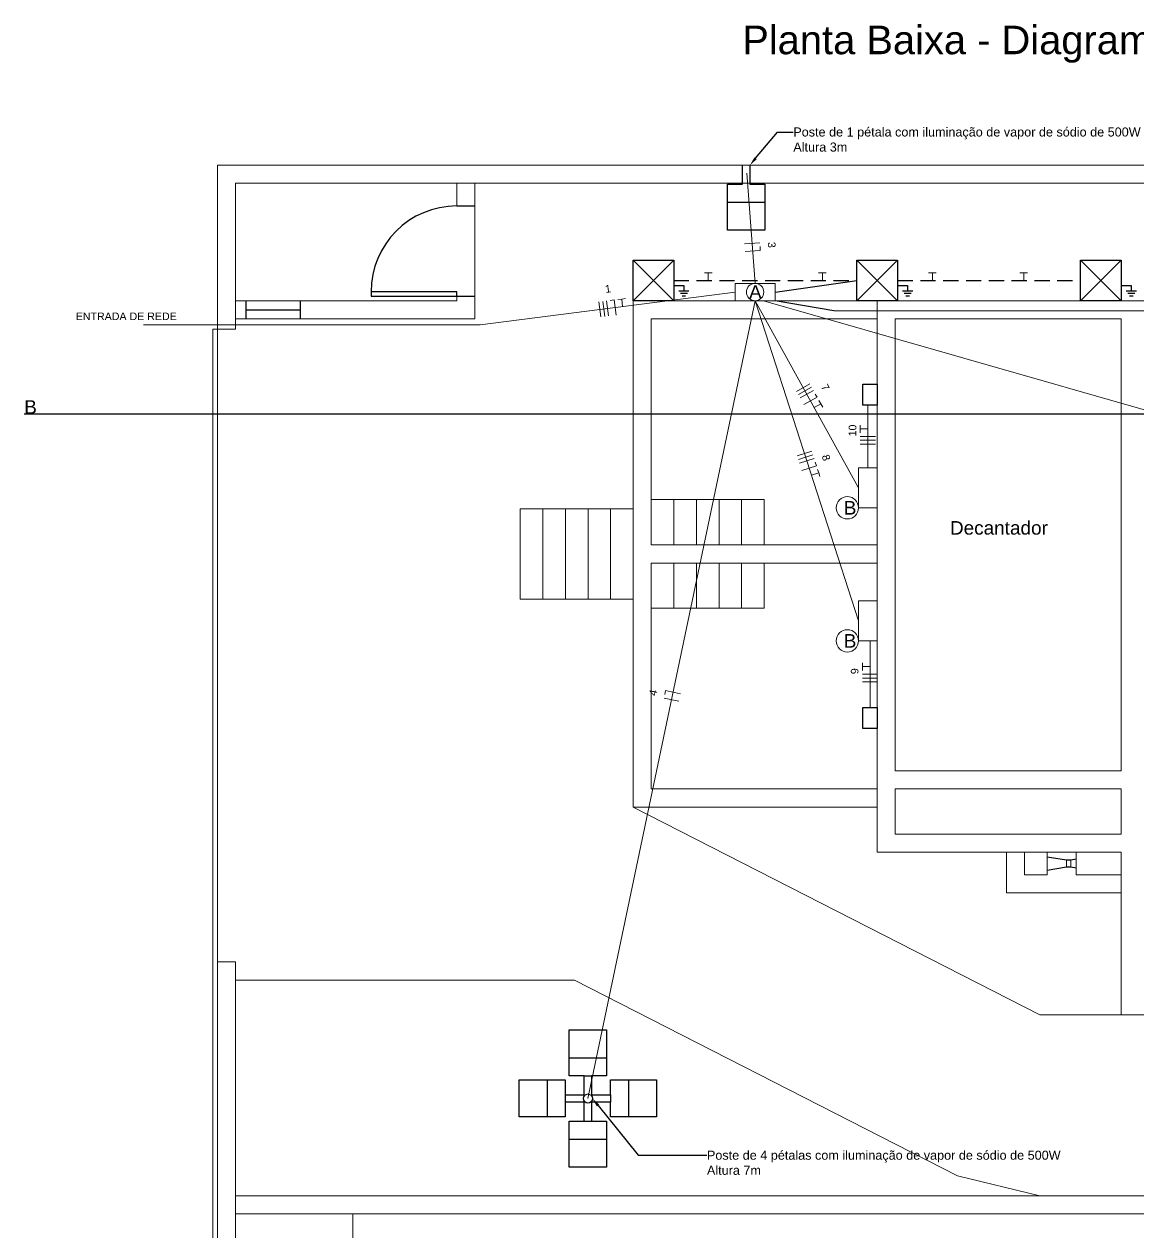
# Model space of a CAD drawing. Header units: millimetres. Extents: x 100 to 1590, y 100 to 694.
# Drawn here: x 1075.8 to 1185.5, y 529.4 to 648.3 of the extents above; entities that cross this region are included whole.
import ezdxf
from ezdxf import colors
from ezdxf.entities.mleader import LeaderData, LeaderLine
from ezdxf.math import Vec2, Vec3

# ---------------------------------------------------------------- set-up
doc = ezdxf.new("R2010")
doc.units = ezdxf.units.MM
doc.linetypes.add('DASHED', pattern=[0.75, 0.5, -0.25])
for name, color, linetype, lineweight in [('Aço 1020', 6, 'Continuous', 9), ('COTAS', 5, 'Continuous', 5), ('DIVERSOS', 1, 'Continuous', 9), ('PAREDE', 7, 'Continuous', 9)]:
    doc.layers.add(name, color=color, linetype=linetype, lineweight=lineweight)
doc.layers.add('EXTERN', color=7, linetype='Continuous')
doc.layers.add('EXTERN-I', color=251, linetype='Continuous')
doc.styles.get("Standard").update_dxf_attribs({"font": 'Arial.ttf'})

msp = doc.modelspace()

# ---------------------------------------------------------------- linework, layer by layer
at = {"color": 2, "lineweight": 20}
for p, q in [((1147.79, 622.81), (1146.97, 633.67)), ((1146.75, 626.69), (1148.24, 626.8)), ((1148.3, 626.05), (1146.8, 625.94)), ((1148.27, 626.43), (1148.3, 626.05)), ((1142.79, 623.84), (1143.16, 623.84)), ((1143.16, 623.09), (1143.16, 623.84)), ((1143.16, 623.84), (1143.54, 623.84)), ((1154.04, 623.84), (1154.42, 623.84)), ((1154.42, 623.09), (1154.42, 623.84)), ((1154.42, 623.84), (1154.79, 623.84)), ((1164.89, 623.84), (1165.26, 623.84)), ((1165.26, 623.09), (1165.26, 623.84)), ((1165.26, 623.84), (1165.64, 623.84)), ((1173.89, 623.84), (1174.26, 623.84)), ((1174.26, 623.09), (1174.26, 623.84)), ((1174.26, 623.84), (1174.64, 623.84)), ((1120.68, 618.73), (1145.81, 621.95)), ((1133.52, 621.13), (1133.89, 621.18)), ((1133.89, 621.18), (1134.08, 619.69)), ((1134.26, 621.23), (1134.64, 621.27)), ((1134.64, 621.27), (1135.01, 621.32)), ((1134.73, 620.53), (1134.64, 621.27)), ((1147.79, 621.09), (1131.31, 542.5)), ((1132.4, 620.99), (1132.6, 619.5)), ((1132.78, 621.04), (1132.97, 619.55)), ((1133.34, 619.6), (1133.15, 621.08)), ((1147.79, 621.09), (1157.97, 602.67)), ((1147.79, 621.09), (1157.97, 589.56)), ((1148.61, 621.09), (1236.48, 595.97)), ((1223.81, 620.14), (1155.55, 620.09)), ((1120.68, 618.73), (1087.53, 618.73)), ((1153.18, 612.9), (1151.86, 612.17)), ((1153.36, 612.57), (1152.05, 611.85)), ((1152.23, 611.52), (1153.54, 612.24)), ((1153.9, 611.59), (1152.59, 610.86)), ((1153.72, 611.91), (1153.9, 611.59)), ((1153.61, 610.57), (1154.26, 610.93)), ((1154.08, 611.26), (1154.26, 610.93)), ((1154.26, 610.93), (1154.45, 610.6)), ((1158.89, 604.63), (1158.89, 610.82)), ((1158.14, 608.48), (1158.14, 608.85)), ((1158.14, 608.1), (1158.14, 608.48)), ((1158.89, 608.48), (1158.14, 608.48)), ((1159.64, 607.73), (1158.14, 607.73)), ((1158.14, 607.35), (1159.64, 607.35)), ((1158.14, 606.98), (1159.64, 606.98)), ((1153.37, 606.27), (1151.94, 605.81)), ((1153.48, 605.91), (1152.05, 605.45)), ((1152.17, 605.09), (1153.6, 605.55)), ((1153.83, 604.84), (1152.4, 604.38)), ((1153.71, 605.2), (1153.83, 604.84)), ((1153.94, 604.48), (1154.06, 604.13)), ((1153.34, 603.9), (1154.06, 604.13)), ((1154.06, 604.13), (1154.17, 603.77)), ((1159.11, 581.02), (1159.11, 587.59)), ((1158.36, 585.06), (1158.36, 585.43)), ((1158.36, 584.68), (1158.36, 585.06)), ((1159.11, 585.06), (1158.36, 585.06)), ((1159.86, 584.31), (1158.36, 584.31)), ((1158.36, 583.93), (1159.86, 583.93)), ((1158.36, 583.56), (1159.86, 583.56)), ((1140.28, 581.64), (1138.82, 581.95)), ((1138.89, 582.32), (1138.97, 582.69)), ((1138.97, 582.69), (1140.44, 582.38))]:
    msp.add_line(p, q, dxfattribs=at)
for p, q in [((1118.4, 630.44), (1120.18, 630.44)), ((1118.4, 621.54), (1120.18, 621.54)), ((1097.6, 621.09), (1097.6, 619.31)), ((1097.6, 620.2), (1102.94, 620.2)), ((1102.94, 621.09), (1102.94, 619.31))]:
    msp.add_line(p, q)
at = {"color": 2}
for p, q in [((1139.77, 625.09), (1135.77, 621.09)), ((1135.77, 625.09), (1139.77, 621.09)), ((1161.82, 625.09), (1157.82, 621.09)), ((1157.82, 625.09), (1161.82, 621.09)), ((1183.86, 625.09), (1179.86, 621.09)), ((1179.86, 625.09), (1183.86, 621.09)), ((1139.77, 622.59), (1140.77, 622.59)), ((1140.77, 622.59), (1140.77, 622.09)), ((1149.77, 621.95), (1157.82, 623.09)), ((1161.82, 622.59), (1162.82, 622.59)), ((1162.82, 622.59), (1162.82, 622.09)), ((1183.86, 622.59), (1184.86, 622.59)), ((1184.86, 622.59), (1184.86, 622.09)), ((1140.27, 622.09), (1141.27, 622.09)), ((1140.44, 621.84), (1141.11, 621.84)), ((1140.6, 621.59), (1140.94, 621.59)), ((1162.32, 622.09), (1163.32, 622.09)), ((1162.48, 621.84), (1163.15, 621.84)), ((1162.65, 621.59), (1162.99, 621.59)), ((1184.36, 622.09), (1185.36, 622.09)), ((1184.53, 621.84), (1185.2, 621.84)), ((1184.69, 621.59), (1185.03, 621.59)), ((1155.55, 620.09), (1149.77, 621.09))]:
    msp.add_line(p, q, dxfattribs=at)
at = {"color": 2, "linetype": 'DASHED', "ltscale": 3}
for p, q in [((1139.77, 623.09), (1157.82, 623.09)), ((1161.82, 623.09), (1179.86, 623.09))]:
    msp.add_line(p, q, dxfattribs=at)
at = {"color": 1}
msp.add_line((1075.76, 609.96), (1286.68, 609.96), dxfattribs=at)
at = {"color": 2}
for points in [[(1135.77, 625.09), (1139.77, 625.09), (1139.77, 621.09), (1135.77, 621.09)], [(1157.82, 625.09), (1161.82, 625.09), (1161.82, 621.09), (1157.82, 621.09)], [(1179.86, 625.09), (1183.86, 625.09), (1183.86, 621.09), (1179.86, 621.09)]]:
    msp.add_lwpolyline(points, close=True, dxfattribs=at)
at = {"color": 2, "lineweight": 20}
for points in [[(1149.77, 621.09), (1145.81, 621.09), (1145.81, 622.81), (1149.77, 622.81)], [(1157.97, 604.63), (1159.82, 604.63), (1159.82, 600.7), (1157.97, 600.7)], [(1157.97, 591.52), (1159.82, 591.52), (1159.82, 587.59), (1157.97, 587.59)]]:
    msp.add_lwpolyline(points, close=True, dxfattribs=at)
msp.add_lwpolyline([(1118.4, 621.54), (1118.4, 621.98), (1109.94, 621.98), (1109.94, 621.54)], close=True)
at = {"color": 6}
for points in [[(1158.4, 612.89), (1159.82, 612.89), (1159.82, 610.82), (1158.4, 610.82)], [(1158.4, 581.02), (1159.82, 581.02), (1159.82, 578.95), (1158.4, 578.95)]]:
    msp.add_lwpolyline(points, close=True, dxfattribs=at)
at = {"color": 2, "lineweight": 20}
for centre, radius in [((1147.79, 621.95), 0.856), ((1156.88, 600.7), 1.1), ((1156.88, 587.59), 1.1)]:
    msp.add_circle(centre, radius, dxfattribs=at)
msp.add_arc((1118.4, 621.98), 8.46, 90, 180)
at = {"layer": 'Aço 1020'}
msp.add_lwpolyline([(1094.36, 618.3), (1094.8, 618.3), (1094.8, 475.8), (1094.36, 475.8)], close=True, dxfattribs=at)
at = {"layer": 'DIVERSOS'}
for p, q in [((1178.47, 566), (1176.58, 566.32)), ((1176.58, 566.32), (1176.58, 564.98)), ((1176.58, 566.32), (1176.58, 566.29)), ((1178.46, 565.99), (1176.58, 566.29)), ((1178.46, 565.31), (1176.58, 565.01)), ((1178.47, 565.3), (1176.58, 564.98)), ((1178.46, 565.99), (1178.46, 565.31)), ((1178.91, 565.99), (1178.46, 565.99)), ((1178.91, 565.31), (1178.46, 565.31)), ((1178.91, 566), (1178.47, 566)), ((1178.91, 565.3), (1178.47, 565.3)), ((1178.91, 566), (1179.41, 566.1)), ((1178.91, 565.99), (1179.41, 566.07)), ((1178.91, 565.99), (1178.91, 565.31)), ((1178.91, 565.31), (1179.41, 565.23)), ((1178.91, 565.3), (1179.41, 565.21)), ((1179.41, 566.1), (1179.41, 565.21))]:
    msp.add_line(p, q, dxfattribs=at)
at = {"layer": 'EXTERN'}
for p, q in [((1146.55, 632.58), (1146.55, 634.45)), ((1147.27, 634.45), (1147.27, 632.58)), ((1145.08, 628.04), (1145.08, 632.58)), ((1145.08, 632.58), (1146.55, 632.58)), ((1147.27, 632.58), (1148.74, 632.58)), ((1148.74, 632.58), (1148.74, 628.04)), ((1148.74, 628.04), (1145.08, 628.04))]:
    msp.add_line(p, q, dxfattribs=at)
msp.add_lwpolyline([(1131.66, 540.28), (1133.13, 540.28), (1133.13, 535.73), (1129.48, 535.73), (1129.48, 540.28), (1130.95, 540.28), (1130.95, 542.15), (1129.08, 542.15), (1129.08, 540.68), (1124.54, 540.68), (1124.54, 544.33), (1129.08, 544.33), (1129.08, 542.86), (1130.95, 542.86), (1130.95, 544.73), (1129.48, 544.73), (1129.48, 549.27), (1133.13, 549.27), (1133.13, 544.73), (1131.66, 544.73), (1131.66, 542.86), (1133.53, 542.86), (1133.53, 544.33), (1138.08, 544.33), (1138.08, 540.68), (1133.53, 540.68), (1133.53, 542.15), (1131.66, 542.15)], close=True, dxfattribs=at)
at = {"layer": 'EXTERN-I'}
for p, q in [((1145.08, 630.8), (1148.74, 630.8)), ((1129.48, 546.51), (1133.13, 546.51)), ((1127.3, 544.33), (1127.3, 540.68)), ((1135.31, 544.33), (1135.31, 540.68)), ((1129.48, 538.49), (1133.13, 538.49))]:
    msp.add_line(p, q, dxfattribs=at)
for points in [[(1130.95, 544.73), (1131.66, 544.73)], [(1129.08, 542.86), (1129.08, 542.15)], [(1133.53, 542.86), (1133.53, 542.15)], [(1130.95, 540.28), (1131.66, 540.28)]]:
    msp.add_lwpolyline(points, dxfattribs=at)
msp.add_circle((1131.31, 542.5), 0.445, dxfattribs=at)
at = {"layer": 'PAREDE'}
for p, q in [((1094.8, 456.33), (1094.8, 634.45)), ((1094.8, 634.45), (1272.93, 634.45)), ((1096.58, 632.67), (1271.15, 632.67)), ((1096.58, 618.3), (1096.58, 632.67)), ((1118.4, 632.67), (1118.4, 630.44)), ((1120.18, 632.67), (1120.18, 619.31)), ((1118.4, 621.98), (1118.4, 621.09)), ((1118.4, 621.09), (1096.58, 621.09)), ((1159.82, 621.09), (1135.77, 621.09)), ((1135.77, 621.09), (1135.77, 571.22)), ((1259.57, 621.09), (1159.82, 621.09)), ((1159.82, 621.09), (1159.82, 573)), ((1159.82, 573), (1159.82, 621.09)), ((1120.18, 619.31), (1096.58, 619.31)), ((1137.55, 597.05), (1137.55, 619.31)), ((1137.55, 619.31), (1159.82, 619.31)), ((1183.86, 619.31), (1161.6, 619.31)), ((1161.6, 619.31), (1161.6, 574.78)), ((1183.86, 574.78), (1183.86, 619.31)), ((1096.58, 618.3), (1094.8, 618.3)), ((1137.55, 601.5), (1139.78, 601.5)), ((1139.78, 601.5), (1139.78, 597.05)), ((1139.78, 601.5), (1142, 601.5)), ((1142, 601.5), (1142, 597.05)), ((1142, 601.5), (1144.23, 601.5)), ((1144.23, 601.5), (1144.23, 597.05)), ((1144.23, 601.5), (1146.46, 601.5)), ((1146.46, 601.5), (1146.46, 597.05)), ((1146.46, 601.5), (1148.68, 601.5)), ((1148.68, 601.5), (1148.68, 597.05)), ((1124.64, 591.7), (1124.64, 600.61)), ((1124.64, 600.61), (1135.77, 600.61)), ((1126.86, 591.7), (1126.86, 600.61)), ((1129.09, 591.7), (1129.09, 600.61)), ((1131.32, 591.7), (1131.32, 600.61)), ((1133.54, 591.7), (1133.54, 600.61)), ((1159.82, 597.05), (1137.55, 597.05)), ((1159.82, 595.26), (1137.55, 595.26)), ((1137.55, 595.26), (1137.55, 573)), ((1137.55, 595.26), (1142, 595.26)), ((1139.78, 590.81), (1139.78, 595.26)), ((1142, 590.81), (1142, 595.26)), ((1144.23, 590.81), (1144.23, 595.26)), ((1146.46, 590.81), (1146.46, 595.26)), ((1148.68, 590.81), (1148.68, 595.26)), ((1126.86, 591.7), (1124.64, 591.7)), ((1129.09, 591.7), (1126.86, 591.7)), ((1131.32, 591.7), (1129.09, 591.7)), ((1133.54, 591.7), (1131.32, 591.7)), ((1135.77, 591.7), (1133.54, 591.7)), ((1137.55, 590.81), (1139.78, 590.81)), ((1139.78, 590.81), (1142, 590.81)), ((1142, 590.81), (1144.23, 590.81)), ((1144.23, 590.81), (1146.46, 590.81)), ((1146.46, 590.81), (1148.68, 590.81)), ((1161.6, 574.78), (1183.86, 574.78)), ((1137.55, 573), (1159.82, 573)), ((1159.82, 573), (1159.82, 566.76)), ((1161.6, 573), (1183.86, 573)), ((1161.6, 568.55), (1161.6, 573)), ((1183.86, 568.55), (1183.86, 573)), ((1135.77, 571.22), (1175.85, 550.73)), ((1135.77, 571.22), (1159.82, 571.22)), ((1161.6, 568.55), (1183.86, 568.55)), ((1159.82, 566.76), (1183.86, 566.76)), ((1174.35, 566.76), (1172.57, 566.76)), ((1172.57, 566.76), (1172.57, 562.76)), ((1174.35, 564.54), (1174.35, 566.76)), ((1176.58, 564.54), (1176.58, 566.76)), ((1179.41, 564.54), (1179.41, 566.76)), ((1183.86, 550.73), (1183.86, 566.76)), ((1183.86, 566.76), (1183.86, 564.54)), ((1176.58, 564.54), (1174.35, 564.54)), ((1183.86, 564.54), (1179.41, 564.54)), ((1183.86, 564.54), (1183.86, 562.76)), ((1183.86, 562.76), (1172.57, 562.76)), ((1096.58, 555.95), (1094.8, 555.95)), ((1096.58, 458.11), (1096.58, 555.95)), ((1129.99, 554.17), (1096.58, 554.17)), ((1129.99, 554.17), (1167.74, 534.87)), ((1183.86, 550.73), (1175.85, 550.73)), ((1224.83, 550.73), (1183.86, 550.73)), ((1167.74, 534.87), (1175.85, 532.92)), ((1096.58, 532.92), (1237.3, 532.92)), ((1096.58, 531.14), (1108.16, 531.14)), ((1108.16, 469.69), (1108.16, 531.14)), ((1108.16, 531.14), (1257, 531.14))]:
    msp.add_line(p, q, dxfattribs=at)

# ---------------------------------------------------------------- texts
at = {"layer": 'COTAS', "attachment_point": 1}
for s, width, insert, char_height in [('Planta Baixa - Diagrama Unifilar', 4099.9241, (1146.52, 648.2), 2.8125), ('Decantador', 1385.5134, (1166.99, 599.39), 1.336)]:
    msp.add_mtext_dynamic_manual_height_columns(s, width=width, gutter_width=0.75, heights=[0], dxfattribs=dict(at, insert=insert, char_height=char_height))
at = {"layer": 'COTAS', "color": 2, "lineweight": 20, "char_height": 0.75, "attachment_point": 1}
for s, insert, rotation in [('3', (1149.78, 626.92), 274.3385), ('1', (1132.95, 622.61), 7.3075), ('7', (1154.89, 612.99), 298.9139), ('\\pt47.25;10', (1157.01, 607.73), 90), ('8', (1155.06, 606.03), 287.8865), ('\\pt47.25;9', (1157.22, 584.31), 90), ('4', (1137.31, 582.27), 78.1517)]:
    msp.add_mtext_dynamic_manual_height_columns(s, width=1385.5134, gutter_width=0.75, heights=[0], dxfattribs=dict(at, insert=insert, rotation=rotation))
at = {"layer": 'COTAS', "color": 2, "lineweight": 20, "attachment_point": 1}
for s, insert, char_height in [('A', (1147.19, 622.63), 1.34), ('ENTRADA DE REDE', (1080.84, 619.94), 0.75), ('B', (1156.52, 601.37), 1.34), ('B', (1156.52, 588.26), 1.34)]:
    msp.add_mtext_dynamic_manual_height_columns(s, width=1385.5134, gutter_width=0.75, heights=[0], dxfattribs=dict(at, insert=insert, char_height=char_height))
at = {"layer": 'COTAS', "color": 1, "insert": (1075.76, 611.3), "char_height": 1.34, "attachment_point": 1}
msp.add_mtext_dynamic_manual_height_columns('B', width=1385.5134, gutter_width=0.75, heights=[0], dxfattribs=at)

# ---------------------------------------------------------------- leaders
at = {"layer": 'COTAS'}
ml = msp.add_multileader_mtext('Standard', dxfattribs=at)
ml.set_content('Poste de 1 pétala com iluminação de vapor de sódio de 500W\\PAltura 3m', color=256)
ml.set_leader_properties()
ml.build(insert=Vec2(0, 0))
ml.multileader.update_dxf_attribs({"arrow_head_size": 0.891})
ctx = ml.context
ctx.base_point, ctx.char_height, ctx.arrow_head_size, ctx.landing_gap_size, ctx.plane_origin = Vec3(1151.53, 637.72), 0.8906, 0.891, 0.0178, Vec3(1153.74, 647.76)
notes = []
notes.append((ctx, [(0, (1, 1, 0), (1149.98, 637.72), (1, 0), 1.55, [(0, [(1147.27, 634.45)], 0, [])])]))
ctx.mtext.insert, ctx.mtext.flow_direction = Vec3(1151.55, 638.17), 5
ml = msp.add_multileader_mtext('Standard', dxfattribs=at)
ml.set_content('Poste de 4 pétalas com iluminação de vapor de sódio de 500W\\PAltura 7m', color=256)
ml.set_leader_properties()
ml.build(insert=Vec2(0, 0))
ml.multileader.update_dxf_attribs({"arrow_head_size": 0.891})
ctx = ml.context
ctx.base_point, ctx.char_height, ctx.arrow_head_size, ctx.landing_gap_size, ctx.plane_origin = Vec3(1143.03, 536.91), 0.8906, 0.891, 0.0178, Vec3(1128.77, 542.65)
notes.append((ctx, [(0, (1, 1, 0), (1136.25, 536.91), (1, 0), 6.78, [(0, [(1131.75, 542.5)], 0, [])])]))
ctx.mtext.insert, ctx.mtext.flow_direction = Vec3(1143.04, 537.36), 5
for ctx, leaders in notes:
    for number, flags, end, landing, length, lines in leaders:
        leader = LeaderData()
        leader.index, (leader.has_last_leader_line, leader.has_dogleg_vector, leader.attachment_direction) = number, flags
        leader.last_leader_point, leader.dogleg_vector, leader.dogleg_length = Vec3(end), Vec3(landing), length
        for number, points, colour, breaks in lines:
            line = LeaderLine()
            line.index, line.vertices, line.color, line.breaks = number, Vec3.list(points), colors.encode_raw_color(colour), breaks
            leader.lines.append(line)
        ctx.leaders.append(leader)

doc.saveas('drawing.dxf')
